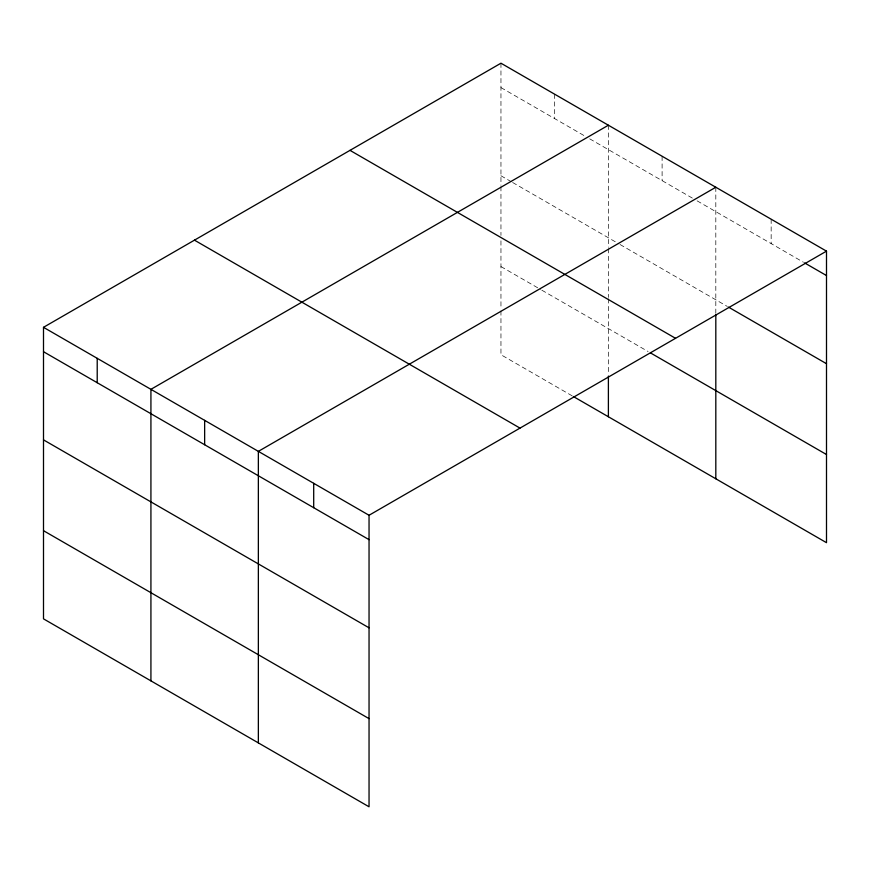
<?xml version="1.0" encoding="UTF-8"?>
<svg xmlns="http://www.w3.org/2000/svg" width="870" height="870" viewBox="0 0 870 870"><rect width="100%" height="100%" fill="white"/><g stroke="black" fill="none" stroke-linecap="round" stroke-linejoin="round"><path stroke-width="0.65" stroke-dasharray="4.35 3.26" d="M500.957 87.598L585.031 136.144M589.708 138.841L692.466 198.164M697.131 200.861L803.445 262.24M500.957 175.751L511.473 181.819M512.637 182.493L618.896 243.85M620.071 244.524L727.342 306.457M500.957 266.579L540.661 289.503M541.825 290.178L648.096 351.523M572.188 395.861L500.957 354.732L500.957 309.981M771.157 219.196L771.157 243.6M715.814 187.246L715.814 313.352M662.103 156.241L662.103 180.634M608.391 125.226L608.391 247.265M608.391 248.624L608.391 297.42M608.391 298.78L608.391 374.72M554.679 94.21L554.679 118.614M500.957 63.205L500.957 185.245M500.957 186.604L500.957 235.4M500.957 240.827L500.957 308.622"/><path stroke-width="1.3" d="M826.5 251.147L500.957 63.205L43.5 327.316L43.5 618.853L369.043 806.794L369.043 515.268L826.5 251.147L826.5 542.684L573.363 396.535M608.391 125.226L150.923 389.336L150.923 680.873M715.814 187.246L258.357 451.367L258.357 742.893M804.598 262.903L826.5 275.551M728.494 307.121L826.5 363.703M350.001 150.358L675.533 338.31M650.423 352.872L826.5 454.531M194.467 240.163L519.999 428.105M43.5 327.316L369.043 515.268M43.5 351.708L369.043 539.661M43.5 439.872L369.043 627.814M43.5 530.689L369.043 718.642M715.814 314.712L715.814 478.783M608.391 376.068L608.391 416.763M313.7 483.318L313.7 507.71M204.646 420.351L204.646 444.744M97.212 358.331L97.212 382.724"/></g></svg>
